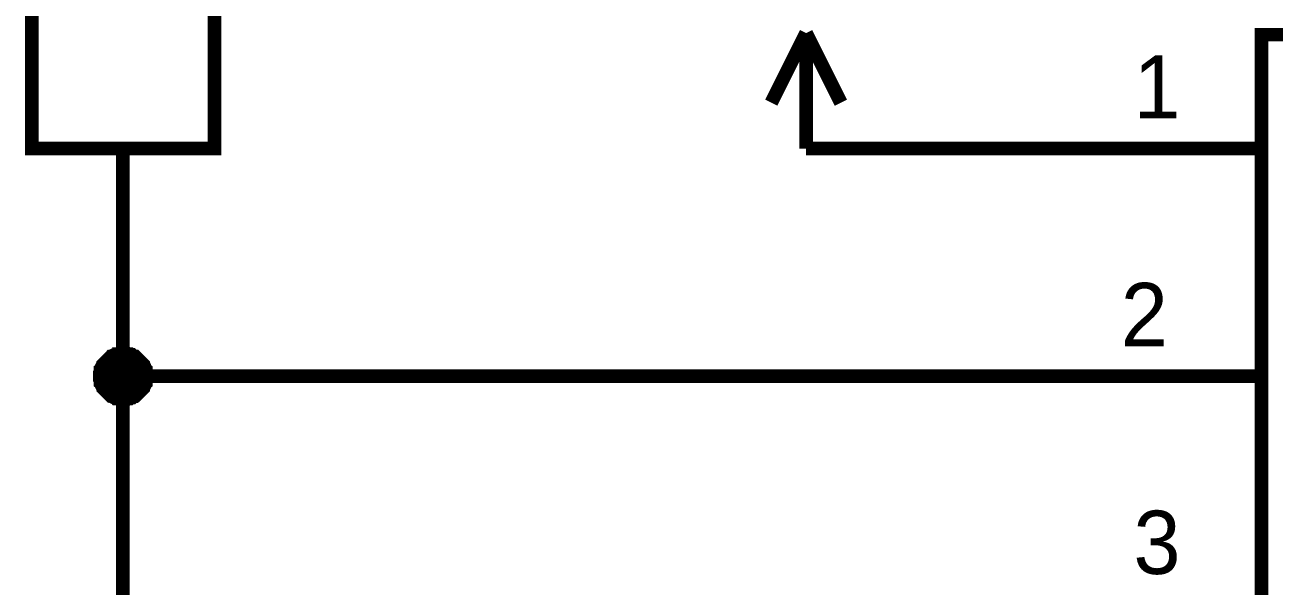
# Model space of a CAD drawing. Extents: x 0 to 594, y 0 to 420.
# Drawn here: x 157.92 to 185.34, y 142.89 to 155.21 of the extents above; entities that cross this region are included whole.
import ezdxf

# ---------------------------------------------------------------- set-up
doc = ezdxf.new("R2010")
doc.units = 0
doc.layers.add('SHEET', color=255, linetype='CONTINUOUS')

msp = doc.modelspace()

# ---------------------------------------------------------------- linework, layer by layer
at = {"layer": 'SHEET', "const_width": 0.3}
for points in [[(158.068, 162.486), (162.079, 162.486), (162.079, 152.497), (158.068, 152.497), (158.068, 162.486)], [(185.069, 154.998), (212.54, 154.998), (212.54, 134.985), (185.069, 134.985), (185.069, 154.998)]]:
    msp.add_lwpolyline(points, close=True, dxfattribs=at)
at = {"layer": 'SHEET'}
for points, const_width in [([(175.067, 155.033), (174.303, 153.504)], 0.3), ([(175.067, 155.033), (175.832, 153.504)], 0.3), ([(175.067, 152.497), (175.067, 155.033)], 0.3), ([(160.065, 152.497), (160.065, 147.493)], 0.3), ([(175.067, 152.497), (180.068, 152.497)], 0.3), ([(185.069, 152.497), (180.068, 152.497)], 0.3), ([(159.561, 147.493), (159.561, 147.511), (159.561, 147.545), (159.561, 147.563), (159.578, 147.598), (159.578, 147.615), (159.578, 147.65), (159.596, 147.667), (159.596, 147.684), (159.613, 147.719), (159.631, 147.737), (159.631, 147.754), (159.648, 147.771), (159.665, 147.789), (159.683, 147.806), (159.7, 147.823), (159.717, 147.841), (159.735, 147.858), (159.752, 147.876), (159.769, 147.893), (159.787, 147.91), (159.804, 147.928), (159.822, 147.928), (159.839, 147.945), (159.874, 147.962), (159.891, 147.962), (159.908, 147.98), (159.943, 147.98), (159.96, 147.98), (159.995, 147.997), (160.013, 147.997), (160.047, 147.997), (160.065, 147.997)], 0.3), ([(159.561, 147.493), (159.561, 147.511), (159.561, 147.545), (159.561, 147.563), (159.578, 147.598), (159.578, 147.615), (159.578, 147.65), (159.596, 147.667), (159.596, 147.684), (159.613, 147.719), (159.631, 147.737), (159.631, 147.754), (159.648, 147.771), (159.665, 147.789), (159.683, 147.806), (159.7, 147.823), (159.717, 147.841), (159.735, 147.858), (159.752, 147.876), (159.769, 147.893), (159.787, 147.91), (159.804, 147.928), (159.822, 147.928), (159.839, 147.945), (159.874, 147.962), (159.891, 147.962), (159.908, 147.98), (159.943, 147.98), (159.96, 147.98), (159.995, 147.997), (160.013, 147.997), (160.047, 147.997), (160.065, 147.997)], 0.3), ([(159.561, 147.493), (159.561, 147.511), (159.561, 147.545), (159.561, 147.563), (159.578, 147.598), (159.578, 147.615), (159.578, 147.65), (159.596, 147.667), (159.596, 147.684), (159.613, 147.719), (159.631, 147.737), (159.631, 147.754), (159.648, 147.771), (159.665, 147.789), (159.683, 147.806), (159.7, 147.823), (159.717, 147.841), (159.735, 147.858), (159.752, 147.876), (159.769, 147.893), (159.787, 147.91), (159.804, 147.928), (159.822, 147.928), (159.839, 147.945), (159.874, 147.962), (159.891, 147.962), (159.908, 147.98), (159.943, 147.98), (159.96, 147.98), (159.995, 147.997), (160.013, 147.997), (160.047, 147.997), (160.065, 147.997)], 0.3), ([(159.561, 147.493), (159.561, 147.511), (159.561, 147.545), (159.561, 147.563), (159.578, 147.598), (159.578, 147.615), (159.578, 147.65), (159.596, 147.667), (159.596, 147.684), (159.613, 147.719), (159.631, 147.737), (159.631, 147.754), (159.648, 147.771), (159.665, 147.789), (159.683, 147.806), (159.7, 147.823), (159.717, 147.841), (159.735, 147.858), (159.752, 147.876), (159.769, 147.893), (159.787, 147.91), (159.804, 147.928), (159.822, 147.928), (159.839, 147.945), (159.874, 147.962), (159.891, 147.962), (159.908, 147.98), (159.943, 147.98), (159.96, 147.98), (159.995, 147.997), (160.013, 147.997), (160.047, 147.997), (160.065, 147.997)], 0.3), ([(159.561, 147.493), (159.561, 147.511), (159.561, 147.545), (159.561, 147.563), (159.578, 147.598), (159.578, 147.615), (159.578, 147.65), (159.596, 147.667), (159.596, 147.684), (159.613, 147.719), (159.631, 147.737), (159.631, 147.754), (159.648, 147.771), (159.665, 147.789), (159.683, 147.806), (159.7, 147.823), (159.717, 147.841), (159.735, 147.858), (159.752, 147.876), (159.769, 147.893), (159.787, 147.91), (159.804, 147.928), (159.822, 147.928), (159.839, 147.945), (159.874, 147.962), (159.891, 147.962), (159.908, 147.98), (159.943, 147.98), (159.96, 147.98), (159.995, 147.997), (160.013, 147.997), (160.047, 147.997), (160.065, 147.997)], 0.3), ([(159.561, 147.493), (159.561, 147.511), (159.561, 147.545), (159.561, 147.563), (159.578, 147.598), (159.578, 147.615), (159.578, 147.65), (159.596, 147.667), (159.596, 147.684), (159.613, 147.719), (159.631, 147.737), (159.631, 147.754), (159.648, 147.771), (159.665, 147.789), (159.683, 147.806), (159.7, 147.823), (159.717, 147.841), (159.735, 147.858), (159.752, 147.876), (159.769, 147.893), (159.787, 147.91), (159.804, 147.928), (159.822, 147.928), (159.839, 147.945), (159.874, 147.962), (159.891, 147.962), (159.908, 147.98), (159.943, 147.98), (159.96, 147.98), (159.995, 147.997), (160.013, 147.997), (160.047, 147.997), (160.065, 147.997)], 0.3), ([(159.561, 147.493), (159.561, 147.511), (159.561, 147.545), (159.561, 147.563), (159.578, 147.598), (159.578, 147.615), (159.578, 147.65), (159.596, 147.667), (159.596, 147.684), (159.613, 147.719), (159.631, 147.737), (159.631, 147.754), (159.648, 147.771), (159.665, 147.789), (159.683, 147.806), (159.7, 147.823), (159.717, 147.841), (159.735, 147.858), (159.752, 147.876), (159.769, 147.893), (159.787, 147.91), (159.804, 147.928), (159.822, 147.928), (159.839, 147.945), (159.874, 147.962), (159.891, 147.962), (159.908, 147.98), (159.943, 147.98), (159.96, 147.98), (159.995, 147.997), (160.013, 147.997), (160.047, 147.997), (160.065, 147.997)], 0.3), ([(160.065, 147.997), (160.065, 147.997)], 0.3), ([(160.065, 147.997), (160.099, 147.997), (160.117, 147.997), (160.151, 147.997), (160.169, 147.98), (160.204, 147.98), (160.221, 147.98), (160.238, 147.962), (160.273, 147.962), (160.29, 147.945), (160.308, 147.928), (160.342, 147.928), (160.36, 147.91), (160.377, 147.893), (160.395, 147.876), (160.412, 147.858), (160.429, 147.841), (160.447, 147.823), (160.464, 147.806), (160.481, 147.789), (160.499, 147.771), (160.516, 147.754), (160.516, 147.737), (160.534, 147.719), (160.551, 147.684), (160.551, 147.667), (160.568, 147.65), (160.568, 147.615), (160.568, 147.598), (160.586, 147.563), (160.586, 147.545), (160.586, 147.511), (160.586, 147.493)], 0.3), ([(160.065, 147.997), (160.065, 147.997)], 0.3), ([(160.065, 147.997), (160.099, 147.997), (160.117, 147.997), (160.151, 147.997), (160.169, 147.98), (160.204, 147.98), (160.221, 147.98), (160.238, 147.962), (160.273, 147.962), (160.29, 147.945), (160.308, 147.928), (160.342, 147.928), (160.36, 147.91), (160.377, 147.893), (160.395, 147.876), (160.412, 147.858), (160.429, 147.841), (160.447, 147.823), (160.464, 147.806), (160.481, 147.789), (160.499, 147.771), (160.516, 147.754), (160.516, 147.737), (160.534, 147.719), (160.551, 147.684), (160.551, 147.667), (160.568, 147.65), (160.568, 147.615), (160.568, 147.598), (160.586, 147.563), (160.586, 147.545), (160.586, 147.511), (160.586, 147.493)], 0.3), ([(160.065, 147.997), (160.065, 147.997)], 0.3), ([(160.065, 147.997), (160.099, 147.997), (160.117, 147.997), (160.151, 147.997), (160.169, 147.98), (160.204, 147.98), (160.221, 147.98), (160.238, 147.962), (160.273, 147.962), (160.29, 147.945), (160.308, 147.928), (160.342, 147.928), (160.36, 147.91), (160.377, 147.893), (160.395, 147.876), (160.412, 147.858), (160.429, 147.841), (160.447, 147.823), (160.464, 147.806), (160.481, 147.789), (160.499, 147.771), (160.516, 147.754), (160.516, 147.737), (160.534, 147.719), (160.551, 147.684), (160.551, 147.667), (160.568, 147.65), (160.568, 147.615), (160.568, 147.598), (160.586, 147.563), (160.586, 147.545), (160.586, 147.511), (160.586, 147.493)], 0.3), ([(160.065, 147.997), (160.065, 147.997)], 0.3), ([(160.065, 147.997), (160.099, 147.997), (160.117, 147.997), (160.151, 147.997), (160.169, 147.98), (160.204, 147.98), (160.221, 147.98), (160.238, 147.962), (160.273, 147.962), (160.29, 147.945), (160.308, 147.928), (160.342, 147.928), (160.36, 147.91), (160.377, 147.893), (160.395, 147.876), (160.412, 147.858), (160.429, 147.841), (160.447, 147.823), (160.464, 147.806), (160.481, 147.789), (160.499, 147.771), (160.516, 147.754), (160.516, 147.737), (160.534, 147.719), (160.551, 147.684), (160.551, 147.667), (160.568, 147.65), (160.568, 147.615), (160.568, 147.598), (160.586, 147.563), (160.586, 147.545), (160.586, 147.511), (160.586, 147.493)], 0.3), ([(160.065, 147.997), (160.065, 147.997)], 0.3), ([(160.065, 147.997), (160.099, 147.997), (160.117, 147.997), (160.151, 147.997), (160.169, 147.98), (160.204, 147.98), (160.221, 147.98), (160.238, 147.962), (160.273, 147.962), (160.29, 147.945), (160.308, 147.928), (160.342, 147.928), (160.36, 147.91), (160.377, 147.893), (160.395, 147.876), (160.412, 147.858), (160.429, 147.841), (160.447, 147.823), (160.464, 147.806), (160.481, 147.789), (160.499, 147.771), (160.516, 147.754), (160.516, 147.737), (160.534, 147.719), (160.551, 147.684), (160.551, 147.667), (160.568, 147.65), (160.568, 147.615), (160.568, 147.598), (160.586, 147.563), (160.586, 147.545), (160.586, 147.511), (160.586, 147.493)], 0.3), ([(160.065, 147.997), (160.065, 147.997)], 0.3), ([(160.065, 147.997), (160.099, 147.997), (160.117, 147.997), (160.151, 147.997), (160.169, 147.98), (160.204, 147.98), (160.221, 147.98), (160.238, 147.962), (160.273, 147.962), (160.29, 147.945), (160.308, 147.928), (160.342, 147.928), (160.36, 147.91), (160.377, 147.893), (160.395, 147.876), (160.412, 147.858), (160.429, 147.841), (160.447, 147.823), (160.464, 147.806), (160.481, 147.789), (160.499, 147.771), (160.516, 147.754), (160.516, 147.737), (160.534, 147.719), (160.551, 147.684), (160.551, 147.667), (160.568, 147.65), (160.568, 147.615), (160.568, 147.598), (160.586, 147.563), (160.586, 147.545), (160.586, 147.511), (160.586, 147.493)], 0.3), ([(160.065, 147.997), (160.065, 147.997)], 0.3), ([(160.065, 147.997), (160.099, 147.997), (160.117, 147.997), (160.151, 147.997), (160.169, 147.98), (160.204, 147.98), (160.221, 147.98), (160.238, 147.962), (160.273, 147.962), (160.29, 147.945), (160.308, 147.928), (160.342, 147.928), (160.36, 147.91), (160.377, 147.893), (160.395, 147.876), (160.412, 147.858), (160.429, 147.841), (160.447, 147.823), (160.464, 147.806), (160.481, 147.789), (160.499, 147.771), (160.516, 147.754), (160.516, 147.737), (160.534, 147.719), (160.551, 147.684), (160.551, 147.667), (160.568, 147.65), (160.568, 147.615), (160.568, 147.598), (160.586, 147.563), (160.586, 147.545), (160.586, 147.511), (160.586, 147.493)], 0.3), ([(159.561, 147.493), (159.561, 147.511), (159.561, 147.545), (159.561, 147.563), (159.578, 147.598), (159.578, 147.615), (159.578, 147.65), (159.596, 147.667), (159.596, 147.684), (159.613, 147.719), (159.631, 147.737), (159.631, 147.754), (159.648, 147.771), (159.665, 147.789), (159.683, 147.806), (159.7, 147.823), (159.717, 147.841), (159.735, 147.858), (159.752, 147.876), (159.769, 147.893), (159.787, 147.91), (159.804, 147.928), (159.822, 147.928), (159.839, 147.945), (159.874, 147.962), (159.891, 147.962), (159.908, 147.98), (159.943, 147.98), (159.96, 147.98), (159.995, 147.997), (160.013, 147.997), (160.047, 147.997), (160.065, 147.997)], 0.0991), ([(159.561, 147.493), (159.561, 147.511), (159.561, 147.545), (159.561, 147.563), (159.578, 147.598), (159.578, 147.615), (159.578, 147.65), (159.596, 147.667), (159.596, 147.684), (159.613, 147.719), (159.631, 147.737), (159.631, 147.754), (159.648, 147.771), (159.665, 147.789), (159.683, 147.806), (159.7, 147.823), (159.717, 147.841), (159.735, 147.858), (159.752, 147.876), (159.769, 147.893), (159.787, 147.91), (159.804, 147.928), (159.822, 147.928), (159.839, 147.945), (159.874, 147.962), (159.891, 147.962), (159.908, 147.98), (159.943, 147.98), (159.96, 147.98), (159.995, 147.997), (160.013, 147.997), (160.047, 147.997), (160.065, 147.997)], 0.0991), ([(159.561, 147.493), (159.561, 147.511), (159.561, 147.545), (159.561, 147.563), (159.578, 147.598), (159.578, 147.615), (159.578, 147.65), (159.596, 147.667), (159.596, 147.684), (159.613, 147.719), (159.631, 147.737), (159.631, 147.754), (159.648, 147.771), (159.665, 147.789), (159.683, 147.806), (159.7, 147.823), (159.717, 147.841), (159.735, 147.858), (159.752, 147.876), (159.769, 147.893), (159.787, 147.91), (159.804, 147.928), (159.822, 147.928), (159.839, 147.945), (159.874, 147.962), (159.891, 147.962), (159.908, 147.98), (159.943, 147.98), (159.96, 147.98), (159.995, 147.997), (160.013, 147.997), (160.047, 147.997), (160.065, 147.997)], 0.0991), ([(159.561, 147.493), (159.561, 147.511), (159.561, 147.545), (159.561, 147.563), (159.578, 147.598), (159.578, 147.615), (159.578, 147.65), (159.596, 147.667), (159.596, 147.684), (159.613, 147.719), (159.631, 147.737), (159.631, 147.754), (159.648, 147.771), (159.665, 147.789), (159.683, 147.806), (159.7, 147.823), (159.717, 147.841), (159.735, 147.858), (159.752, 147.876), (159.769, 147.893), (159.787, 147.91), (159.804, 147.928), (159.822, 147.928), (159.839, 147.945), (159.874, 147.962), (159.891, 147.962), (159.908, 147.98), (159.943, 147.98), (159.96, 147.98), (159.995, 147.997), (160.013, 147.997), (160.047, 147.997), (160.065, 147.997)], 0.0991), ([(159.561, 147.493), (159.561, 147.511), (159.561, 147.545), (159.561, 147.563), (159.578, 147.598), (159.578, 147.615), (159.578, 147.65), (159.596, 147.667), (159.596, 147.684), (159.613, 147.719), (159.631, 147.737), (159.631, 147.754), (159.648, 147.771), (159.665, 147.789), (159.683, 147.806), (159.7, 147.823), (159.717, 147.841), (159.735, 147.858), (159.752, 147.876), (159.769, 147.893), (159.787, 147.91), (159.804, 147.928), (159.822, 147.928), (159.839, 147.945), (159.874, 147.962), (159.891, 147.962), (159.908, 147.98), (159.943, 147.98), (159.96, 147.98), (159.995, 147.997), (160.013, 147.997), (160.047, 147.997), (160.065, 147.997)], 0.0991), ([(159.561, 147.493), (159.561, 147.511), (159.561, 147.545), (159.561, 147.563), (159.578, 147.598), (159.578, 147.615), (159.578, 147.65), (159.596, 147.667), (159.596, 147.684), (159.613, 147.719), (159.631, 147.737), (159.631, 147.754), (159.648, 147.771), (159.665, 147.789), (159.683, 147.806), (159.7, 147.823), (159.717, 147.841), (159.735, 147.858), (159.752, 147.876), (159.769, 147.893), (159.787, 147.91), (159.804, 147.928), (159.822, 147.928), (159.839, 147.945), (159.874, 147.962), (159.891, 147.962), (159.908, 147.98), (159.943, 147.98), (159.96, 147.98), (159.995, 147.997), (160.013, 147.997), (160.047, 147.997), (160.065, 147.997)], 0.0991), ([(159.561, 147.493), (159.561, 147.511), (159.561, 147.545), (159.561, 147.563), (159.578, 147.598), (159.578, 147.615), (159.578, 147.65), (159.596, 147.667), (159.596, 147.684), (159.613, 147.719), (159.631, 147.737), (159.631, 147.754), (159.648, 147.771), (159.665, 147.789), (159.683, 147.806), (159.7, 147.823), (159.717, 147.841), (159.735, 147.858), (159.752, 147.876), (159.769, 147.893), (159.787, 147.91), (159.804, 147.928), (159.822, 147.928), (159.839, 147.945), (159.874, 147.962), (159.891, 147.962), (159.908, 147.98), (159.943, 147.98), (159.96, 147.98), (159.995, 147.997), (160.013, 147.997), (160.047, 147.997), (160.065, 147.997)], 0.0991), ([(160.065, 147.997), (160.065, 147.997)], 0.0991), ([(160.065, 147.997), (160.099, 147.997), (160.117, 147.997), (160.151, 147.997), (160.169, 147.98), (160.204, 147.98), (160.221, 147.98), (160.238, 147.962), (160.273, 147.962), (160.29, 147.945), (160.308, 147.928), (160.342, 147.928), (160.36, 147.91), (160.377, 147.893), (160.395, 147.876), (160.412, 147.858), (160.429, 147.841), (160.447, 147.823), (160.464, 147.806), (160.481, 147.789), (160.499, 147.771), (160.516, 147.754), (160.516, 147.737), (160.534, 147.719), (160.551, 147.684), (160.551, 147.667), (160.568, 147.65), (160.568, 147.615), (160.568, 147.598), (160.586, 147.563), (160.586, 147.545), (160.586, 147.511), (160.586, 147.493)], 0.0991), ([(160.065, 147.997), (160.065, 147.997)], 0.0991), ([(160.065, 147.997), (160.099, 147.997), (160.117, 147.997), (160.151, 147.997), (160.169, 147.98), (160.204, 147.98), (160.221, 147.98), (160.238, 147.962), (160.273, 147.962), (160.29, 147.945), (160.308, 147.928), (160.342, 147.928), (160.36, 147.91), (160.377, 147.893), (160.395, 147.876), (160.412, 147.858), (160.429, 147.841), (160.447, 147.823), (160.464, 147.806), (160.481, 147.789), (160.499, 147.771), (160.516, 147.754), (160.516, 147.737), (160.534, 147.719), (160.551, 147.684), (160.551, 147.667), (160.568, 147.65), (160.568, 147.615), (160.568, 147.598), (160.586, 147.563), (160.586, 147.545), (160.586, 147.511), (160.586, 147.493)], 0.0991), ([(160.065, 147.997), (160.065, 147.997)], 0.0991), ([(160.065, 147.997), (160.099, 147.997), (160.117, 147.997), (160.151, 147.997), (160.169, 147.98), (160.204, 147.98), (160.221, 147.98), (160.238, 147.962), (160.273, 147.962), (160.29, 147.945), (160.308, 147.928), (160.342, 147.928), (160.36, 147.91), (160.377, 147.893), (160.395, 147.876), (160.412, 147.858), (160.429, 147.841), (160.447, 147.823), (160.464, 147.806), (160.481, 147.789), (160.499, 147.771), (160.516, 147.754), (160.516, 147.737), (160.534, 147.719), (160.551, 147.684), (160.551, 147.667), (160.568, 147.65), (160.568, 147.615), (160.568, 147.598), (160.586, 147.563), (160.586, 147.545), (160.586, 147.511), (160.586, 147.493)], 0.0991), ([(160.065, 147.997), (160.065, 147.997)], 0.0991), ([(160.065, 147.997), (160.099, 147.997), (160.117, 147.997), (160.151, 147.997), (160.169, 147.98), (160.204, 147.98), (160.221, 147.98), (160.238, 147.962), (160.273, 147.962), (160.29, 147.945), (160.308, 147.928), (160.342, 147.928), (160.36, 147.91), (160.377, 147.893), (160.395, 147.876), (160.412, 147.858), (160.429, 147.841), (160.447, 147.823), (160.464, 147.806), (160.481, 147.789), (160.499, 147.771), (160.516, 147.754), (160.516, 147.737), (160.534, 147.719), (160.551, 147.684), (160.551, 147.667), (160.568, 147.65), (160.568, 147.615), (160.568, 147.598), (160.586, 147.563), (160.586, 147.545), (160.586, 147.511), (160.586, 147.493)], 0.0991), ([(160.065, 147.997), (160.065, 147.997)], 0.0991), ([(160.065, 147.997), (160.099, 147.997), (160.117, 147.997), (160.151, 147.997), (160.169, 147.98), (160.204, 147.98), (160.221, 147.98), (160.238, 147.962), (160.273, 147.962), (160.29, 147.945), (160.308, 147.928), (160.342, 147.928), (160.36, 147.91), (160.377, 147.893), (160.395, 147.876), (160.412, 147.858), (160.429, 147.841), (160.447, 147.823), (160.464, 147.806), (160.481, 147.789), (160.499, 147.771), (160.516, 147.754), (160.516, 147.737), (160.534, 147.719), (160.551, 147.684), (160.551, 147.667), (160.568, 147.65), (160.568, 147.615), (160.568, 147.598), (160.586, 147.563), (160.586, 147.545), (160.586, 147.511), (160.586, 147.493)], 0.0991), ([(160.065, 147.997), (160.065, 147.997)], 0.0991), ([(160.065, 147.997), (160.099, 147.997), (160.117, 147.997), (160.151, 147.997), (160.169, 147.98), (160.204, 147.98), (160.221, 147.98), (160.238, 147.962), (160.273, 147.962), (160.29, 147.945), (160.308, 147.928), (160.342, 147.928), (160.36, 147.91), (160.377, 147.893), (160.395, 147.876), (160.412, 147.858), (160.429, 147.841), (160.447, 147.823), (160.464, 147.806), (160.481, 147.789), (160.499, 147.771), (160.516, 147.754), (160.516, 147.737), (160.534, 147.719), (160.551, 147.684), (160.551, 147.667), (160.568, 147.65), (160.568, 147.615), (160.568, 147.598), (160.586, 147.563), (160.586, 147.545), (160.586, 147.511), (160.586, 147.493)], 0.0991), ([(160.065, 147.997), (160.065, 147.997)], 0.0991), ([(160.065, 147.997), (160.099, 147.997), (160.117, 147.997), (160.151, 147.997), (160.169, 147.98), (160.204, 147.98), (160.221, 147.98), (160.238, 147.962), (160.273, 147.962), (160.29, 147.945), (160.308, 147.928), (160.342, 147.928), (160.36, 147.91), (160.377, 147.893), (160.395, 147.876), (160.412, 147.858), (160.429, 147.841), (160.447, 147.823), (160.464, 147.806), (160.481, 147.789), (160.499, 147.771), (160.516, 147.754), (160.516, 147.737), (160.534, 147.719), (160.551, 147.684), (160.551, 147.667), (160.568, 147.65), (160.568, 147.615), (160.568, 147.598), (160.586, 147.563), (160.586, 147.545), (160.586, 147.511), (160.586, 147.493)], 0.0991), ([(160.065, 146.99), (160.047, 146.99), (160.013, 146.99), (159.995, 146.99), (159.96, 147.007), (159.943, 147.007), (159.908, 147.007), (159.891, 147.024), (159.874, 147.024), (159.839, 147.042), (159.822, 147.059), (159.804, 147.059), (159.787, 147.076), (159.769, 147.094), (159.752, 147.111), (159.735, 147.129), (159.717, 147.146), (159.7, 147.163), (159.683, 147.181), (159.665, 147.198), (159.648, 147.215), (159.631, 147.233), (159.631, 147.25), (159.613, 147.268), (159.596, 147.302), (159.596, 147.32), (159.578, 147.337), (159.578, 147.372), (159.578, 147.389), (159.561, 147.424), (159.561, 147.441), (159.561, 147.476), (159.561, 147.493)], 0.3), ([(159.561, 147.493), (159.561, 147.493)], 0.3), ([(160.065, 146.99), (160.047, 146.99), (160.013, 146.99), (159.995, 146.99), (159.96, 147.007), (159.943, 147.007), (159.908, 147.007), (159.891, 147.024), (159.874, 147.024), (159.839, 147.042), (159.822, 147.059), (159.804, 147.059), (159.787, 147.076), (159.769, 147.094), (159.752, 147.111), (159.735, 147.129), (159.717, 147.146), (159.7, 147.163), (159.683, 147.181), (159.665, 147.198), (159.648, 147.215), (159.631, 147.233), (159.631, 147.25), (159.613, 147.268), (159.596, 147.302), (159.596, 147.32), (159.578, 147.337), (159.578, 147.372), (159.578, 147.389), (159.561, 147.424), (159.561, 147.441), (159.561, 147.476), (159.561, 147.493)], 0.3), ([(159.561, 147.493), (159.561, 147.493)], 0.3), ([(160.065, 146.99), (160.047, 146.99), (160.013, 146.99), (159.995, 146.99), (159.96, 147.007), (159.943, 147.007), (159.908, 147.007), (159.891, 147.024), (159.874, 147.024), (159.839, 147.042), (159.822, 147.059), (159.804, 147.059), (159.787, 147.076), (159.769, 147.094), (159.752, 147.111), (159.735, 147.129), (159.717, 147.146), (159.7, 147.163), (159.683, 147.181), (159.665, 147.198), (159.648, 147.215), (159.631, 147.233), (159.631, 147.25), (159.613, 147.268), (159.596, 147.302), (159.596, 147.32), (159.578, 147.337), (159.578, 147.372), (159.578, 147.389), (159.561, 147.424), (159.561, 147.441), (159.561, 147.476), (159.561, 147.493)], 0.3), ([(159.561, 147.493), (159.561, 147.493)], 0.3), ([(160.065, 146.99), (160.047, 146.99), (160.013, 146.99), (159.995, 146.99), (159.96, 147.007), (159.943, 147.007), (159.908, 147.007), (159.891, 147.024), (159.874, 147.024), (159.839, 147.042), (159.822, 147.059), (159.804, 147.059), (159.787, 147.076), (159.769, 147.094), (159.752, 147.111), (159.735, 147.129), (159.717, 147.146), (159.7, 147.163), (159.683, 147.181), (159.665, 147.198), (159.648, 147.215), (159.631, 147.233), (159.631, 147.25), (159.613, 147.268), (159.596, 147.302), (159.596, 147.32), (159.578, 147.337), (159.578, 147.372), (159.578, 147.389), (159.561, 147.424), (159.561, 147.441), (159.561, 147.476), (159.561, 147.493)], 0.3), ([(159.561, 147.493), (159.561, 147.493)], 0.3), ([(160.065, 146.99), (160.047, 146.99), (160.013, 146.99), (159.995, 146.99), (159.96, 147.007), (159.943, 147.007), (159.908, 147.007), (159.891, 147.024), (159.874, 147.024), (159.839, 147.042), (159.822, 147.059), (159.804, 147.059), (159.787, 147.076), (159.769, 147.094), (159.752, 147.111), (159.735, 147.129), (159.717, 147.146), (159.7, 147.163), (159.683, 147.181), (159.665, 147.198), (159.648, 147.215), (159.631, 147.233), (159.631, 147.25), (159.613, 147.268), (159.596, 147.302), (159.596, 147.32), (159.578, 147.337), (159.578, 147.372), (159.578, 147.389), (159.561, 147.424), (159.561, 147.441), (159.561, 147.476), (159.561, 147.493)], 0.3), ([(159.561, 147.493), (159.561, 147.493)], 0.3), ([(160.065, 146.99), (160.047, 146.99), (160.013, 146.99), (159.995, 146.99), (159.96, 147.007), (159.943, 147.007), (159.908, 147.007), (159.891, 147.024), (159.874, 147.024), (159.839, 147.042), (159.822, 147.059), (159.804, 147.059), (159.787, 147.076), (159.769, 147.094), (159.752, 147.111), (159.735, 147.129), (159.717, 147.146), (159.7, 147.163), (159.683, 147.181), (159.665, 147.198), (159.648, 147.215), (159.631, 147.233), (159.631, 147.25), (159.613, 147.268), (159.596, 147.302), (159.596, 147.32), (159.578, 147.337), (159.578, 147.372), (159.578, 147.389), (159.561, 147.424), (159.561, 147.441), (159.561, 147.476), (159.561, 147.493)], 0.3), ([(159.561, 147.493), (159.561, 147.493)], 0.3), ([(160.065, 146.99), (160.047, 146.99), (160.013, 146.99), (159.995, 146.99), (159.96, 147.007), (159.943, 147.007), (159.908, 147.007), (159.891, 147.024), (159.874, 147.024), (159.839, 147.042), (159.822, 147.059), (159.804, 147.059), (159.787, 147.076), (159.769, 147.094), (159.752, 147.111), (159.735, 147.129), (159.717, 147.146), (159.7, 147.163), (159.683, 147.181), (159.665, 147.198), (159.648, 147.215), (159.631, 147.233), (159.631, 147.25), (159.613, 147.268), (159.596, 147.302), (159.596, 147.32), (159.578, 147.337), (159.578, 147.372), (159.578, 147.389), (159.561, 147.424), (159.561, 147.441), (159.561, 147.476), (159.561, 147.493)], 0.3), ([(159.561, 147.493), (159.561, 147.493)], 0.3), ([(160.065, 146.99), (160.047, 146.99), (160.013, 146.99), (159.995, 146.99), (159.96, 147.007), (159.943, 147.007), (159.908, 147.007), (159.891, 147.024), (159.874, 147.024), (159.839, 147.042), (159.822, 147.059), (159.804, 147.059), (159.787, 147.076), (159.769, 147.094), (159.752, 147.111), (159.735, 147.129), (159.717, 147.146), (159.7, 147.163), (159.683, 147.181), (159.665, 147.198), (159.648, 147.215), (159.631, 147.233), (159.631, 147.25), (159.613, 147.268), (159.596, 147.302), (159.596, 147.32), (159.578, 147.337), (159.578, 147.372), (159.578, 147.389), (159.561, 147.424), (159.561, 147.441), (159.561, 147.476), (159.561, 147.493)], 0.0991), ([(159.561, 147.493), (159.561, 147.493)], 0.0991), ([(160.065, 146.99), (160.047, 146.99), (160.013, 146.99), (159.995, 146.99), (159.96, 147.007), (159.943, 147.007), (159.908, 147.007), (159.891, 147.024), (159.874, 147.024), (159.839, 147.042), (159.822, 147.059), (159.804, 147.059), (159.787, 147.076), (159.769, 147.094), (159.752, 147.111), (159.735, 147.129), (159.717, 147.146), (159.7, 147.163), (159.683, 147.181), (159.665, 147.198), (159.648, 147.215), (159.631, 147.233), (159.631, 147.25), (159.613, 147.268), (159.596, 147.302), (159.596, 147.32), (159.578, 147.337), (159.578, 147.372), (159.578, 147.389), (159.561, 147.424), (159.561, 147.441), (159.561, 147.476), (159.561, 147.493)], 0.0991), ([(159.561, 147.493), (159.561, 147.493)], 0.0991), ([(160.065, 146.99), (160.047, 146.99), (160.013, 146.99), (159.995, 146.99), (159.96, 147.007), (159.943, 147.007), (159.908, 147.007), (159.891, 147.024), (159.874, 147.024), (159.839, 147.042), (159.822, 147.059), (159.804, 147.059), (159.787, 147.076), (159.769, 147.094), (159.752, 147.111), (159.735, 147.129), (159.717, 147.146), (159.7, 147.163), (159.683, 147.181), (159.665, 147.198), (159.648, 147.215), (159.631, 147.233), (159.631, 147.25), (159.613, 147.268), (159.596, 147.302), (159.596, 147.32), (159.578, 147.337), (159.578, 147.372), (159.578, 147.389), (159.561, 147.424), (159.561, 147.441), (159.561, 147.476), (159.561, 147.493)], 0.0991), ([(159.561, 147.493), (159.561, 147.493)], 0.0991), ([(160.065, 146.99), (160.047, 146.99), (160.013, 146.99), (159.995, 146.99), (159.96, 147.007), (159.943, 147.007), (159.908, 147.007), (159.891, 147.024), (159.874, 147.024), (159.839, 147.042), (159.822, 147.059), (159.804, 147.059), (159.787, 147.076), (159.769, 147.094), (159.752, 147.111), (159.735, 147.129), (159.717, 147.146), (159.7, 147.163), (159.683, 147.181), (159.665, 147.198), (159.648, 147.215), (159.631, 147.233), (159.631, 147.25), (159.613, 147.268), (159.596, 147.302), (159.596, 147.32), (159.578, 147.337), (159.578, 147.372), (159.578, 147.389), (159.561, 147.424), (159.561, 147.441), (159.561, 147.476), (159.561, 147.493)], 0.0991), ([(159.561, 147.493), (159.561, 147.493)], 0.0991), ([(160.065, 146.99), (160.047, 146.99), (160.013, 146.99), (159.995, 146.99), (159.96, 147.007), (159.943, 147.007), (159.908, 147.007), (159.891, 147.024), (159.874, 147.024), (159.839, 147.042), (159.822, 147.059), (159.804, 147.059), (159.787, 147.076), (159.769, 147.094), (159.752, 147.111), (159.735, 147.129), (159.717, 147.146), (159.7, 147.163), (159.683, 147.181), (159.665, 147.198), (159.648, 147.215), (159.631, 147.233), (159.631, 147.25), (159.613, 147.268), (159.596, 147.302), (159.596, 147.32), (159.578, 147.337), (159.578, 147.372), (159.578, 147.389), (159.561, 147.424), (159.561, 147.441), (159.561, 147.476), (159.561, 147.493)], 0.0991), ([(159.561, 147.493), (159.561, 147.493)], 0.0991), ([(160.065, 146.99), (160.047, 146.99), (160.013, 146.99), (159.995, 146.99), (159.96, 147.007), (159.943, 147.007), (159.908, 147.007), (159.891, 147.024), (159.874, 147.024), (159.839, 147.042), (159.822, 147.059), (159.804, 147.059), (159.787, 147.076), (159.769, 147.094), (159.752, 147.111), (159.735, 147.129), (159.717, 147.146), (159.7, 147.163), (159.683, 147.181), (159.665, 147.198), (159.648, 147.215), (159.631, 147.233), (159.631, 147.25), (159.613, 147.268), (159.596, 147.302), (159.596, 147.32), (159.578, 147.337), (159.578, 147.372), (159.578, 147.389), (159.561, 147.424), (159.561, 147.441), (159.561, 147.476), (159.561, 147.493)], 0.0991), ([(159.561, 147.493), (159.561, 147.493)], 0.0991), ([(160.065, 146.99), (160.047, 146.99), (160.013, 146.99), (159.995, 146.99), (159.96, 147.007), (159.943, 147.007), (159.908, 147.007), (159.891, 147.024), (159.874, 147.024), (159.839, 147.042), (159.822, 147.059), (159.804, 147.059), (159.787, 147.076), (159.769, 147.094), (159.752, 147.111), (159.735, 147.129), (159.717, 147.146), (159.7, 147.163), (159.683, 147.181), (159.665, 147.198), (159.648, 147.215), (159.631, 147.233), (159.631, 147.25), (159.613, 147.268), (159.596, 147.302), (159.596, 147.32), (159.578, 147.337), (159.578, 147.372), (159.578, 147.389), (159.561, 147.424), (159.561, 147.441), (159.561, 147.476), (159.561, 147.493)], 0.0991), ([(159.561, 147.493), (159.561, 147.493)], 0.0991), ([(160.586, 147.493), (160.586, 147.476), (160.586, 147.441), (160.586, 147.424), (160.568, 147.389), (160.568, 147.372), (160.568, 147.337), (160.551, 147.32), (160.551, 147.302), (160.534, 147.268), (160.516, 147.25), (160.516, 147.233), (160.499, 147.215), (160.481, 147.198), (160.464, 147.181), (160.447, 147.163), (160.429, 147.146), (160.412, 147.129), (160.395, 147.111), (160.377, 147.094), (160.36, 147.076), (160.342, 147.059), (160.308, 147.059), (160.29, 147.042), (160.273, 147.024), (160.238, 147.024), (160.221, 147.007), (160.204, 147.007), (160.169, 147.007), (160.151, 146.99), (160.117, 146.99), (160.099, 146.99), (160.065, 146.99)], 0.3), ([(160.586, 147.493), (160.586, 147.476), (160.586, 147.441), (160.586, 147.424), (160.568, 147.389), (160.568, 147.372), (160.568, 147.337), (160.551, 147.32), (160.551, 147.302), (160.534, 147.268), (160.516, 147.25), (160.516, 147.233), (160.499, 147.215), (160.481, 147.198), (160.464, 147.181), (160.447, 147.163), (160.429, 147.146), (160.412, 147.129), (160.395, 147.111), (160.377, 147.094), (160.36, 147.076), (160.342, 147.059), (160.308, 147.059), (160.29, 147.042), (160.273, 147.024), (160.238, 147.024), (160.221, 147.007), (160.204, 147.007), (160.169, 147.007), (160.151, 146.99), (160.117, 146.99), (160.099, 146.99), (160.065, 146.99)], 0.3), ([(180.068, 147.493), (160.065, 147.493)], 0.3), ([(160.586, 147.493), (160.586, 147.476), (160.586, 147.441), (160.586, 147.424), (160.568, 147.389), (160.568, 147.372), (160.568, 147.337), (160.551, 147.32), (160.551, 147.302), (160.534, 147.268), (160.516, 147.25), (160.516, 147.233), (160.499, 147.215), (160.481, 147.198), (160.464, 147.181), (160.447, 147.163), (160.429, 147.146), (160.412, 147.129), (160.395, 147.111), (160.377, 147.094), (160.36, 147.076), (160.342, 147.059), (160.308, 147.059), (160.29, 147.042), (160.273, 147.024), (160.238, 147.024), (160.221, 147.007), (160.204, 147.007), (160.169, 147.007), (160.151, 146.99), (160.117, 146.99), (160.099, 146.99), (160.065, 146.99)], 0.3), ([(160.065, 147.493), (160.065, 144.992)], 0.3), ([(160.586, 147.493), (160.586, 147.476), (160.586, 147.441), (160.586, 147.424), (160.568, 147.389), (160.568, 147.372), (160.568, 147.337), (160.551, 147.32), (160.551, 147.302), (160.534, 147.268), (160.516, 147.25), (160.516, 147.233), (160.499, 147.215), (160.481, 147.198), (160.464, 147.181), (160.447, 147.163), (160.429, 147.146), (160.412, 147.129), (160.395, 147.111), (160.377, 147.094), (160.36, 147.076), (160.342, 147.059), (160.308, 147.059), (160.29, 147.042), (160.273, 147.024), (160.238, 147.024), (160.221, 147.007), (160.204, 147.007), (160.169, 147.007), (160.151, 146.99), (160.117, 146.99), (160.099, 146.99), (160.065, 146.99)], 0.3), ([(160.586, 147.493), (160.586, 147.476), (160.586, 147.441), (160.586, 147.424), (160.568, 147.389), (160.568, 147.372), (160.568, 147.337), (160.551, 147.32), (160.551, 147.302), (160.534, 147.268), (160.516, 147.25), (160.516, 147.233), (160.499, 147.215), (160.481, 147.198), (160.464, 147.181), (160.447, 147.163), (160.429, 147.146), (160.412, 147.129), (160.395, 147.111), (160.377, 147.094), (160.36, 147.076), (160.342, 147.059), (160.308, 147.059), (160.29, 147.042), (160.273, 147.024), (160.238, 147.024), (160.221, 147.007), (160.204, 147.007), (160.169, 147.007), (160.151, 146.99), (160.117, 146.99), (160.099, 146.99), (160.065, 146.99)], 0.3), ([(160.586, 147.493), (160.586, 147.476), (160.586, 147.441), (160.586, 147.424), (160.568, 147.389), (160.568, 147.372), (160.568, 147.337), (160.551, 147.32), (160.551, 147.302), (160.534, 147.268), (160.516, 147.25), (160.516, 147.233), (160.499, 147.215), (160.481, 147.198), (160.464, 147.181), (160.447, 147.163), (160.429, 147.146), (160.412, 147.129), (160.395, 147.111), (160.377, 147.094), (160.36, 147.076), (160.342, 147.059), (160.308, 147.059), (160.29, 147.042), (160.273, 147.024), (160.238, 147.024), (160.221, 147.007), (160.204, 147.007), (160.169, 147.007), (160.151, 146.99), (160.117, 146.99), (160.099, 146.99), (160.065, 146.99)], 0.3), ([(160.586, 147.493), (160.586, 147.476), (160.586, 147.441), (160.586, 147.424), (160.568, 147.389), (160.568, 147.372), (160.568, 147.337), (160.551, 147.32), (160.551, 147.302), (160.534, 147.268), (160.516, 147.25), (160.516, 147.233), (160.499, 147.215), (160.481, 147.198), (160.464, 147.181), (160.447, 147.163), (160.429, 147.146), (160.412, 147.129), (160.395, 147.111), (160.377, 147.094), (160.36, 147.076), (160.342, 147.059), (160.308, 147.059), (160.29, 147.042), (160.273, 147.024), (160.238, 147.024), (160.221, 147.007), (160.204, 147.007), (160.169, 147.007), (160.151, 146.99), (160.117, 146.99), (160.099, 146.99), (160.065, 146.99)], 0.3), ([(160.586, 147.493), (160.586, 147.476), (160.586, 147.441), (160.586, 147.424), (160.568, 147.389), (160.568, 147.372), (160.568, 147.337), (160.551, 147.32), (160.551, 147.302), (160.534, 147.268), (160.516, 147.25), (160.516, 147.233), (160.499, 147.215), (160.481, 147.198), (160.464, 147.181), (160.447, 147.163), (160.429, 147.146), (160.412, 147.129), (160.395, 147.111), (160.377, 147.094), (160.36, 147.076), (160.342, 147.059), (160.308, 147.059), (160.29, 147.042), (160.273, 147.024), (160.238, 147.024), (160.221, 147.007), (160.204, 147.007), (160.169, 147.007), (160.151, 146.99), (160.117, 146.99), (160.099, 146.99), (160.065, 146.99)], 0.0991), ([(160.586, 147.493), (160.586, 147.476), (160.586, 147.441), (160.586, 147.424), (160.568, 147.389), (160.568, 147.372), (160.568, 147.337), (160.551, 147.32), (160.551, 147.302), (160.534, 147.268), (160.516, 147.25), (160.516, 147.233), (160.499, 147.215), (160.481, 147.198), (160.464, 147.181), (160.447, 147.163), (160.429, 147.146), (160.412, 147.129), (160.395, 147.111), (160.377, 147.094), (160.36, 147.076), (160.342, 147.059), (160.308, 147.059), (160.29, 147.042), (160.273, 147.024), (160.238, 147.024), (160.221, 147.007), (160.204, 147.007), (160.169, 147.007), (160.151, 146.99), (160.117, 146.99), (160.099, 146.99), (160.065, 146.99)], 0.0991), ([(160.586, 147.493), (160.586, 147.476), (160.586, 147.441), (160.586, 147.424), (160.568, 147.389), (160.568, 147.372), (160.568, 147.337), (160.551, 147.32), (160.551, 147.302), (160.534, 147.268), (160.516, 147.25), (160.516, 147.233), (160.499, 147.215), (160.481, 147.198), (160.464, 147.181), (160.447, 147.163), (160.429, 147.146), (160.412, 147.129), (160.395, 147.111), (160.377, 147.094), (160.36, 147.076), (160.342, 147.059), (160.308, 147.059), (160.29, 147.042), (160.273, 147.024), (160.238, 147.024), (160.221, 147.007), (160.204, 147.007), (160.169, 147.007), (160.151, 146.99), (160.117, 146.99), (160.099, 146.99), (160.065, 146.99)], 0.0991), ([(160.586, 147.493), (160.586, 147.476), (160.586, 147.441), (160.586, 147.424), (160.568, 147.389), (160.568, 147.372), (160.568, 147.337), (160.551, 147.32), (160.551, 147.302), (160.534, 147.268), (160.516, 147.25), (160.516, 147.233), (160.499, 147.215), (160.481, 147.198), (160.464, 147.181), (160.447, 147.163), (160.429, 147.146), (160.412, 147.129), (160.395, 147.111), (160.377, 147.094), (160.36, 147.076), (160.342, 147.059), (160.308, 147.059), (160.29, 147.042), (160.273, 147.024), (160.238, 147.024), (160.221, 147.007), (160.204, 147.007), (160.169, 147.007), (160.151, 146.99), (160.117, 146.99), (160.099, 146.99), (160.065, 146.99)], 0.0991), ([(160.586, 147.493), (160.586, 147.476), (160.586, 147.441), (160.586, 147.424), (160.568, 147.389), (160.568, 147.372), (160.568, 147.337), (160.551, 147.32), (160.551, 147.302), (160.534, 147.268), (160.516, 147.25), (160.516, 147.233), (160.499, 147.215), (160.481, 147.198), (160.464, 147.181), (160.447, 147.163), (160.429, 147.146), (160.412, 147.129), (160.395, 147.111), (160.377, 147.094), (160.36, 147.076), (160.342, 147.059), (160.308, 147.059), (160.29, 147.042), (160.273, 147.024), (160.238, 147.024), (160.221, 147.007), (160.204, 147.007), (160.169, 147.007), (160.151, 146.99), (160.117, 146.99), (160.099, 146.99), (160.065, 146.99)], 0.0991), ([(160.586, 147.493), (160.586, 147.476), (160.586, 147.441), (160.586, 147.424), (160.568, 147.389), (160.568, 147.372), (160.568, 147.337), (160.551, 147.32), (160.551, 147.302), (160.534, 147.268), (160.516, 147.25), (160.516, 147.233), (160.499, 147.215), (160.481, 147.198), (160.464, 147.181), (160.447, 147.163), (160.429, 147.146), (160.412, 147.129), (160.395, 147.111), (160.377, 147.094), (160.36, 147.076), (160.342, 147.059), (160.308, 147.059), (160.29, 147.042), (160.273, 147.024), (160.238, 147.024), (160.221, 147.007), (160.204, 147.007), (160.169, 147.007), (160.151, 146.99), (160.117, 146.99), (160.099, 146.99), (160.065, 146.99)], 0.0991), ([(160.586, 147.493), (160.586, 147.476), (160.586, 147.441), (160.586, 147.424), (160.568, 147.389), (160.568, 147.372), (160.568, 147.337), (160.551, 147.32), (160.551, 147.302), (160.534, 147.268), (160.516, 147.25), (160.516, 147.233), (160.499, 147.215), (160.481, 147.198), (160.464, 147.181), (160.447, 147.163), (160.429, 147.146), (160.412, 147.129), (160.395, 147.111), (160.377, 147.094), (160.36, 147.076), (160.342, 147.059), (160.308, 147.059), (160.29, 147.042), (160.273, 147.024), (160.238, 147.024), (160.221, 147.007), (160.204, 147.007), (160.169, 147.007), (160.151, 146.99), (160.117, 146.99), (160.099, 146.99), (160.065, 146.99)], 0.0991), ([(160.586, 147.493), (160.586, 147.493), (160.586, 147.493), (160.586, 147.493), (160.586, 147.493), (160.586, 147.493), (160.586, 147.493), (160.586, 147.493), (160.586, 147.493), (160.586, 147.493), (160.586, 147.493), (160.586, 147.493), (160.586, 147.493), (160.586, 147.493), (160.586, 147.493), (160.586, 147.493), (160.586, 147.493), (160.586, 147.493), (160.586, 147.493), (160.586, 147.493), (160.586, 147.493), (160.586, 147.493), (160.586, 147.493), (160.586, 147.493), (160.586, 147.493), (160.586, 147.493), (160.586, 147.493), (160.586, 147.493), (160.586, 147.493), (160.586, 147.493), (160.586, 147.493), (160.586, 147.493), (160.586, 147.493)], 0.3), ([(160.586, 147.493), (160.586, 147.493)], 0.3), ([(160.586, 147.493), (160.586, 147.493), (160.586, 147.493), (160.586, 147.493), (160.586, 147.493), (160.586, 147.493), (160.586, 147.493), (160.586, 147.493), (160.586, 147.493), (160.586, 147.493), (160.586, 147.493), (160.586, 147.493), (160.586, 147.493), (160.586, 147.493), (160.586, 147.493), (160.586, 147.493), (160.586, 147.493), (160.586, 147.493), (160.586, 147.493), (160.586, 147.493), (160.586, 147.493), (160.586, 147.493), (160.586, 147.493), (160.586, 147.493), (160.586, 147.493), (160.586, 147.493), (160.586, 147.493), (160.586, 147.493), (160.586, 147.493), (160.586, 147.493), (160.586, 147.493), (160.586, 147.493), (160.586, 147.493)], 0.3), ([(160.586, 147.493), (160.586, 147.493)], 0.3), ([(160.586, 147.493), (160.586, 147.493), (160.586, 147.493), (160.586, 147.493), (160.586, 147.493), (160.586, 147.493), (160.586, 147.493), (160.586, 147.493), (160.586, 147.493), (160.586, 147.493), (160.586, 147.493), (160.586, 147.493), (160.586, 147.493), (160.586, 147.493), (160.586, 147.493), (160.586, 147.493), (160.586, 147.493), (160.586, 147.493), (160.586, 147.493), (160.586, 147.493), (160.586, 147.493), (160.586, 147.493), (160.586, 147.493), (160.586, 147.493), (160.586, 147.493), (160.586, 147.493), (160.586, 147.493), (160.586, 147.493), (160.586, 147.493), (160.586, 147.493), (160.586, 147.493), (160.586, 147.493), (160.586, 147.493)], 0.3), ([(160.586, 147.493), (160.586, 147.493)], 0.3), ([(160.586, 147.493), (160.586, 147.493), (160.586, 147.493), (160.586, 147.493), (160.586, 147.493), (160.586, 147.493), (160.586, 147.493), (160.586, 147.493), (160.586, 147.493), (160.586, 147.493), (160.586, 147.493), (160.586, 147.493), (160.586, 147.493), (160.586, 147.493), (160.586, 147.493), (160.586, 147.493), (160.586, 147.493), (160.586, 147.493), (160.586, 147.493), (160.586, 147.493), (160.586, 147.493), (160.586, 147.493), (160.586, 147.493), (160.586, 147.493), (160.586, 147.493), (160.586, 147.493), (160.586, 147.493), (160.586, 147.493), (160.586, 147.493), (160.586, 147.493), (160.586, 147.493), (160.586, 147.493), (160.586, 147.493)], 0.3), ([(160.586, 147.493), (160.586, 147.493)], 0.3), ([(160.586, 147.493), (160.586, 147.493), (160.586, 147.493), (160.586, 147.493), (160.586, 147.493), (160.586, 147.493), (160.586, 147.493), (160.586, 147.493), (160.586, 147.493), (160.586, 147.493), (160.586, 147.493), (160.586, 147.493), (160.586, 147.493), (160.586, 147.493), (160.586, 147.493), (160.586, 147.493), (160.586, 147.493), (160.586, 147.493), (160.586, 147.493), (160.586, 147.493), (160.586, 147.493), (160.586, 147.493), (160.586, 147.493), (160.586, 147.493), (160.586, 147.493), (160.586, 147.493), (160.586, 147.493), (160.586, 147.493), (160.586, 147.493), (160.586, 147.493), (160.586, 147.493), (160.586, 147.493), (160.586, 147.493)], 0.3), ([(160.586, 147.493), (160.586, 147.493)], 0.3), ([(160.586, 147.493), (160.586, 147.493), (160.586, 147.493), (160.586, 147.493), (160.586, 147.493), (160.586, 147.493), (160.586, 147.493), (160.586, 147.493), (160.586, 147.493), (160.586, 147.493), (160.586, 147.493), (160.586, 147.493), (160.586, 147.493), (160.586, 147.493), (160.586, 147.493), (160.586, 147.493), (160.586, 147.493), (160.586, 147.493), (160.586, 147.493), (160.586, 147.493), (160.586, 147.493), (160.586, 147.493), (160.586, 147.493), (160.586, 147.493), (160.586, 147.493), (160.586, 147.493), (160.586, 147.493), (160.586, 147.493), (160.586, 147.493), (160.586, 147.493), (160.586, 147.493), (160.586, 147.493), (160.586, 147.493)], 0.3), ([(160.586, 147.493), (160.586, 147.493)], 0.3), ([(160.586, 147.493), (160.586, 147.493), (160.586, 147.493), (160.586, 147.493), (160.586, 147.493), (160.586, 147.493), (160.586, 147.493), (160.586, 147.493), (160.586, 147.493), (160.586, 147.493), (160.586, 147.493), (160.586, 147.493), (160.586, 147.493), (160.586, 147.493), (160.586, 147.493), (160.586, 147.493), (160.586, 147.493), (160.586, 147.493), (160.586, 147.493), (160.586, 147.493), (160.586, 147.493), (160.586, 147.493), (160.586, 147.493), (160.586, 147.493), (160.586, 147.493), (160.586, 147.493), (160.586, 147.493), (160.586, 147.493), (160.586, 147.493), (160.586, 147.493), (160.586, 147.493), (160.586, 147.493), (160.586, 147.493)], 0.3), ([(160.586, 147.493), (160.586, 147.493)], 0.3), ([(160.586, 147.493), (160.586, 147.493), (160.586, 147.493), (160.586, 147.493), (160.586, 147.493), (160.586, 147.493), (160.586, 147.493), (160.586, 147.493), (160.586, 147.493), (160.586, 147.493), (160.586, 147.493), (160.586, 147.493), (160.586, 147.493), (160.586, 147.493), (160.586, 147.493), (160.586, 147.493), (160.586, 147.493), (160.586, 147.493), (160.586, 147.493), (160.586, 147.493), (160.586, 147.493), (160.586, 147.493), (160.586, 147.493), (160.586, 147.493), (160.586, 147.493), (160.586, 147.493), (160.586, 147.493), (160.586, 147.493), (160.586, 147.493), (160.586, 147.493), (160.586, 147.493), (160.586, 147.493), (160.586, 147.493)], 0.0991), ([(160.586, 147.493), (160.586, 147.493)], 0.0991), ([(160.586, 147.493), (160.586, 147.493), (160.586, 147.493), (160.586, 147.493), (160.586, 147.493), (160.586, 147.493), (160.586, 147.493), (160.586, 147.493), (160.586, 147.493), (160.586, 147.493), (160.586, 147.493), (160.586, 147.493), (160.586, 147.493), (160.586, 147.493), (160.586, 147.493), (160.586, 147.493), (160.586, 147.493), (160.586, 147.493), (160.586, 147.493), (160.586, 147.493), (160.586, 147.493), (160.586, 147.493), (160.586, 147.493), (160.586, 147.493), (160.586, 147.493), (160.586, 147.493), (160.586, 147.493), (160.586, 147.493), (160.586, 147.493), (160.586, 147.493), (160.586, 147.493), (160.586, 147.493), (160.586, 147.493)], 0.0991), ([(160.586, 147.493), (160.586, 147.493)], 0.0991), ([(160.586, 147.493), (160.586, 147.493), (160.586, 147.493), (160.586, 147.493), (160.586, 147.493), (160.586, 147.493), (160.586, 147.493), (160.586, 147.493), (160.586, 147.493), (160.586, 147.493), (160.586, 147.493), (160.586, 147.493), (160.586, 147.493), (160.586, 147.493), (160.586, 147.493), (160.586, 147.493), (160.586, 147.493), (160.586, 147.493), (160.586, 147.493), (160.586, 147.493), (160.586, 147.493), (160.586, 147.493), (160.586, 147.493), (160.586, 147.493), (160.586, 147.493), (160.586, 147.493), (160.586, 147.493), (160.586, 147.493), (160.586, 147.493), (160.586, 147.493), (160.586, 147.493), (160.586, 147.493), (160.586, 147.493)], 0.0991), ([(160.586, 147.493), (160.586, 147.493)], 0.0991), ([(160.586, 147.493), (160.586, 147.493), (160.586, 147.493), (160.586, 147.493), (160.586, 147.493), (160.586, 147.493), (160.586, 147.493), (160.586, 147.493), (160.586, 147.493), (160.586, 147.493), (160.586, 147.493), (160.586, 147.493), (160.586, 147.493), (160.586, 147.493), (160.586, 147.493), (160.586, 147.493), (160.586, 147.493), (160.586, 147.493), (160.586, 147.493), (160.586, 147.493), (160.586, 147.493), (160.586, 147.493), (160.586, 147.493), (160.586, 147.493), (160.586, 147.493), (160.586, 147.493), (160.586, 147.493), (160.586, 147.493), (160.586, 147.493), (160.586, 147.493), (160.586, 147.493), (160.586, 147.493), (160.586, 147.493)], 0.0991), ([(160.586, 147.493), (160.586, 147.493)], 0.0991), ([(160.586, 147.493), (160.586, 147.493), (160.586, 147.493), (160.586, 147.493), (160.586, 147.493), (160.586, 147.493), (160.586, 147.493), (160.586, 147.493), (160.586, 147.493), (160.586, 147.493), (160.586, 147.493), (160.586, 147.493), (160.586, 147.493), (160.586, 147.493), (160.586, 147.493), (160.586, 147.493), (160.586, 147.493), (160.586, 147.493), (160.586, 147.493), (160.586, 147.493), (160.586, 147.493), (160.586, 147.493), (160.586, 147.493), (160.586, 147.493), (160.586, 147.493), (160.586, 147.493), (160.586, 147.493), (160.586, 147.493), (160.586, 147.493), (160.586, 147.493), (160.586, 147.493), (160.586, 147.493), (160.586, 147.493)], 0.0991), ([(160.586, 147.493), (160.586, 147.493)], 0.0991), ([(160.586, 147.493), (160.586, 147.493), (160.586, 147.493), (160.586, 147.493), (160.586, 147.493), (160.586, 147.493), (160.586, 147.493), (160.586, 147.493), (160.586, 147.493), (160.586, 147.493), (160.586, 147.493), (160.586, 147.493), (160.586, 147.493), (160.586, 147.493), (160.586, 147.493), (160.586, 147.493), (160.586, 147.493), (160.586, 147.493), (160.586, 147.493), (160.586, 147.493), (160.586, 147.493), (160.586, 147.493), (160.586, 147.493), (160.586, 147.493), (160.586, 147.493), (160.586, 147.493), (160.586, 147.493), (160.586, 147.493), (160.586, 147.493), (160.586, 147.493), (160.586, 147.493), (160.586, 147.493), (160.586, 147.493)], 0.0991), ([(160.586, 147.493), (160.586, 147.493)], 0.0991), ([(160.586, 147.493), (160.586, 147.493), (160.586, 147.493), (160.586, 147.493), (160.586, 147.493), (160.586, 147.493), (160.586, 147.493), (160.586, 147.493), (160.586, 147.493), (160.586, 147.493), (160.586, 147.493), (160.586, 147.493), (160.586, 147.493), (160.586, 147.493), (160.586, 147.493), (160.586, 147.493), (160.586, 147.493), (160.586, 147.493), (160.586, 147.493), (160.586, 147.493), (160.586, 147.493), (160.586, 147.493), (160.586, 147.493), (160.586, 147.493), (160.586, 147.493), (160.586, 147.493), (160.586, 147.493), (160.586, 147.493), (160.586, 147.493), (160.586, 147.493), (160.586, 147.493), (160.586, 147.493), (160.586, 147.493)], 0.0991), ([(160.586, 147.493), (160.586, 147.493)], 0.0991), ([(185.069, 147.493), (180.068, 147.493)], 0.3), ([(160.065, 139.988), (160.065, 144.992)], 0.3)]:
    msp.add_lwpolyline(points, dxfattribs=dict(at, const_width=const_width))
at = {"layer": 'SHEET', "const_width": 0.508}
msp.add_lwpolyline([(159.746, 147.5, 1), (160.254, 147.5, 1)], format="xyb", close=True, dxfattribs=at)

# ---------------------------------------------------------------- texts
at = {"layer": 'SHEET'}
for s, p in [('1', (182.256, 153.157)), ('2', (181.978, 148.154)), ('3', (182.256, 143.15))]:
    msp.add_text(s, height=1.39, dxfattribs=at).set_placement(p)

doc.saveas('drawing.dxf')
